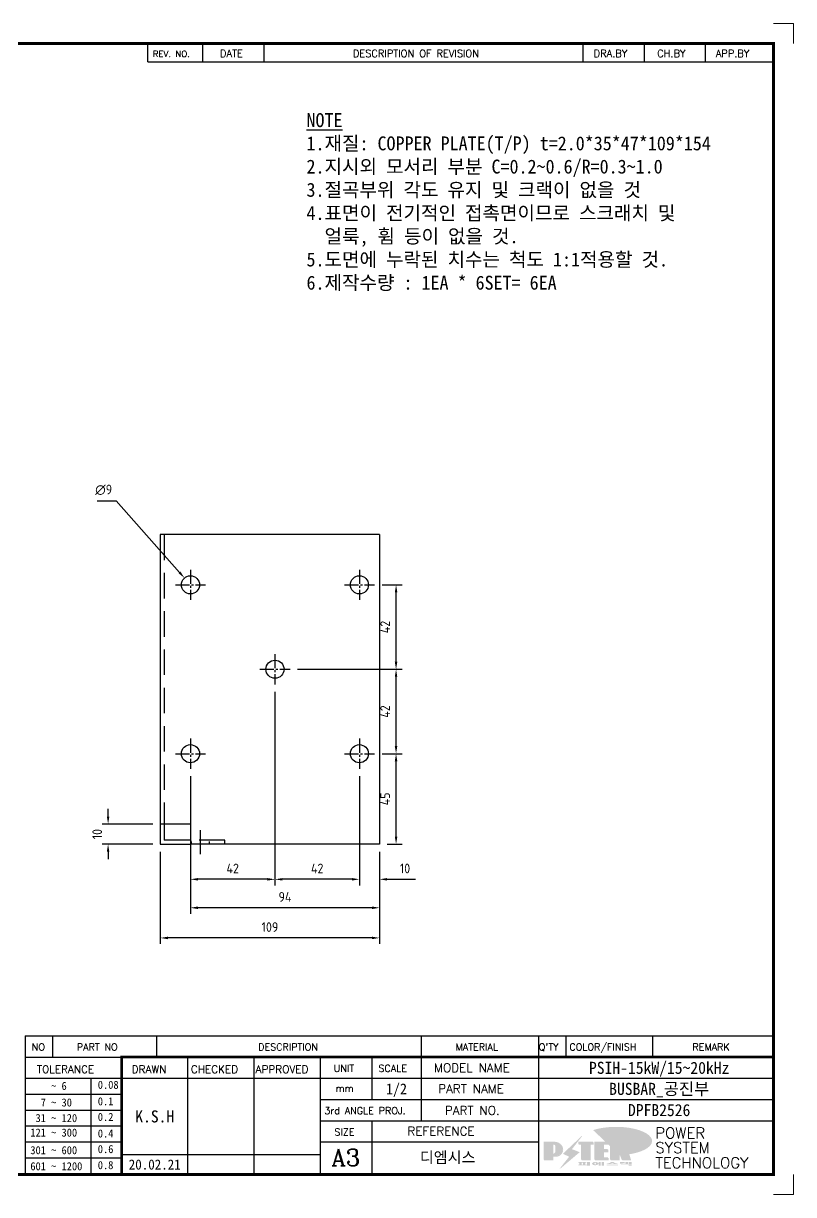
# Model space of a CAD drawing. Header units: millimetres. Extents: x 24815 to 37444, y -10619 to 6020.
# Drawn here: x 27129 to 27512, y -7723 to -7140 of the extents above; entities that cross this region are included whole.
import ezdxf
from ezdxf.enums import TextEntityAlignment as Align

# ---------------------------------------------------------------- set-up
doc = ezdxf.new("R2010")
doc.units = ezdxf.units.MM
for name, pattern in [('CENTER', [50.8, 31.75, -6.35, 6.35, -6.35]), ('CENTER1', [10, 7, -1, 1, -1]), ('HIDDEN', [9.525, 6.35, -3.175]), ('HIDDENX2', [19.05, 12.7, -6.35])]:
    doc.linetypes.add(name, pattern=pattern)
doc.layers.add('FORMAT-1', color=7, linetype='Continuous')
doc.layers.add('line', color=3, linetype='Continuous')
doc.styles.add('HAN', font='')
doc.styles.add('RC', font='ROMANC.SHX')
doc.styles.add('ROMANT', font='romant')
doc.styles.get("Standard").update_dxf_attribs({"font": 'ISOCP.SHX', "bigfont": 'WHGTXT.SHX'})
doc.styles.get('HAN').set_extended_font_data('GulimChe')
doc.dimstyles.new('PS-1.5', dxfattribs={"dimscale": 1.5, "dimtxt": 3.2, "dimasz": 2.5, "dimexe": 2, "dimexo": 2.5, "dimgap": 2, "dimtad": 1, "dimtoh": 1, "dimrnd": 0.05, "dimzin": 12, "dimdsep": 46, "dimtxsty": 'Standard', "dimcen": 0, "dimclrt": 2, "dimazin": 3, "dimtfac": 1, "dimtofl": 0, "dimtmove": 0, "dimatfit": 3, "dimfxl": 0.18, "dimtolj": 1, "dimtzin": 0, "dimarcsym": 0})

# ---------------------------------------------------------------- blocks, each defined once
blk = doc.blocks.new('new LOGO')
at = {"layer": 'line'}
h = blk.add_hatch(color=250, dxfattribs=at)
h.paths.add_polyline_path([(44.5, 69.4), (46.6, 69.4, -0.129793), (52, 68, 0.221832), (43.6, 71.9), (41.5, 71.9), (41.5, 27.9), (43.6, 27.9, 0.02048), (44.5, 28)], flags=17)
h.paths.add_polyline_path([(44.5, 13.9), (57.3, 13.9, 0.72362), (77.1, 73.9, -0.679777), (54.3, 16.4), (41.5, 16.4), (41.5, -0.1), (3, -0.1), (3, -2.6), (44.5, -2.6)])
h.paths.add_polyline_path([(117.9, 14.2), (71.5, -44.4), (77.1, -39.6), (120.8, 15.6), (92, 28.9), (173.3, 106), (177.5, 111.4), (89.1, 27.6)])
h.paths.add_polyline_path([(162.7, 71.9), (162.7, 69.4), (172.5, 69.4), (172.5, 71.9)], flags=17)
h.paths.add_polyline_path([(217.7, 69.4), (230.5, 69.4), (230.5, 80.4), (227.5, 80.4), (227.5, 71.9), (214.7, 71.9), (214.7, -0.1), (175.5, -0.1), (175.5, -2.6), (217.7, -2.6)])
h.paths.add_polyline_path([(297.8, 46.6), (294.8, 46.6), (294.8, 37.4), (276, 37.4), (276, 10.9), (279, 10.9), (279, 34.9), (297.8, 34.9)])
h.paths.add_polyline_path([(300, 8.4), (297, 8.4), (297, -0.1), (237.5, -0.1), (237.5, -2.6), (300, -2.6)])
h.paths.add_polyline_path([(297.8, 80.4), (294.8, 80.4), (294.8, 71.9), (276, 71.9), (276, 49.1), (279, 49.1), (279, 69.4), (297.8, 69.4)])
h.paths.add_polyline_path([(350.2, 80.4), (347.2, 80.4), (347.2, 61.6), (350.2, 63.5)])
h.paths.add_polyline_path([(350.2, 26.7), (347.2, 35.2), (347.2, -0.1), (308.5, -0.1), (308.5, -2.6), (350.2, -2.6)])
h.paths.add_polyline_path([(402.7, 80.4), (396.5, 80.4), (379.6, 66.8), (400.5, -0.1), (361.8, -0.1), (362.7, -2.6), (403.5, -2.6), (382.6, 64.3)])
blk.add_hatch(color=5, dxfattribs=at).paths.add_polyline_path([(166.3, 35), (131, 49), (180.4, 112.7), (92, 28.9), (120.8, 15.6), (74.4, -43)])
h = blk.add_hatch(color=253, dxfattribs=at)
edge = h.paths.add_edge_path()
edge.add_ellipse((333.9, 86.4), major_axis=(-165.9, 0), ratio=0.39426, start_angle=111.5127, end_angle=334.469)
edge.add_ellipse((314.1, 81.2), major_axis=(-153.7, 0), ratio=0.40699, start_angle=121.3066, end_angle=327.7437, ccw=False)
edge.add_line((394, 27.8), (394.7, 25.6))
h = blk.add_hatch(color=1, dxfattribs=at)
h.paths.add_polyline_path([(41.5, 16.4), (54.3, 16.4, 1), (54.3, 82.9), (0, 82.9), (0, -0.1), (41.5, -0.1)])
h.paths.add_polyline_path([(41.5, 27.9), (41.5, 71.9), (43.6, 71.9, -0.414214), (54.6, 60.9), (54.6, 38.9, -0.414214), (43.6, 27.9)], flags=16)
h.paths.add_polyline_path([(214.7, 71.9), (227.5, 71.9), (227.5, 82.9), (159.7, 82.9), (159.7, 71.9), (172.5, 71.9), (172.5, -0.1), (214.7, -0.1)])
h.paths.add_polyline_path([(276, 37.4), (294.8, 37.4), (294.8, 49.1), (276, 49.1), (276, 71.9), (294.8, 71.9), (294.8, 82.9), (234.5, 82.9), (234.5, -0.1), (297, -0.1), (297, 10.9), (276, 10.9)])
h.paths.add_polyline_path([(347.2, 35.2), (359.7, -0.1), (400.5, -0.1), (379.6, 66.8), (399.7, 82.9), (380.6, 82.9), (347.2, 61.6), (347.2, 82.9), (305.5, 82.9), (305.5, -0.1), (347.2, -0.1)])
h = blk.add_hatch(color=250, dxfattribs=at)
edge = h.paths.add_edge_path()
edge.add_ellipse((237.8, -17.6), major_axis=(-14.3, 0), ratio=0.526336, start_angle=192.2456, end_angle=269.0748)
edge.add_line((238.1, -10.1), (237.6, -10.1))
edge.add_ellipse((237.8, -17.6), major_axis=(-14.3, 0), ratio=0.526336, start_angle=270.9252, end_angle=449.0748)
edge.add_line((237.6, -25.1), (238.1, -25.1))
edge.add_ellipse((237.8, -17.6), major_axis=(-14.3, 0), ratio=0.526336, start_angle=450.9252, end_angle=527.7544)
edge.add_line((251.7, -19.2), (254.1, -19.2))
edge.add_line((254.1, -19.2), (254.1, -27.1))
edge.add_line((254.1, -27.1), (263.1, -27.1))
edge.add_line((263.1, -27.1), (263.1, -10.1))
edge.add_line((263.1, -10.1), (254.1, -10.1))
edge.add_line((254.1, -10.1), (254.1, -16))
edge.add_line((254.1, -16), (251.7, -16))
h.paths.add_polyline_path([(241, -16.4), (241, -18.7, -1), (234.4, -18.7), (234.4, -16.4, -1)], flags=16)
h.paths.add_polyline_path([(278.2, -10.1), (268.1, -10.1), (268.1, -27.1), (278.2, -27.1)])
h.paths.add_polyline_path([(310.3, -10.1), (310.3, -11.1, -0.157169), (289.3, -17.5), (294, -19.9, 0.128407), (316.3, -15.9, 0.128407), (338.6, -19.9), (343.3, -17.5, -0.157169), (322.2, -11.1), (322.2, -10.1)])
h.paths.add_polyline_path([(342.1, -25.1), (342.1, -22.3), (290.4, -22.3), (290.4, -25.1)])
h.paths.add_polyline_path([(352, -10.1), (352, -16.2, 0.414214), (354, -18.2), (378.7, -18.2), (378.7, -19.6), (390.2, -19.6), (390.2, -10.1), (378.7, -10.1), (378.7, -13.6), (374.7, -13.6), (374.7, -15.1), (378.7, -15.1), (378.7, -16.2), (364.7, -16.2), (364.7, -15.1), (371.2, -15.1), (371.2, -13.6), (364.7, -13.6), (364.7, -12.6), (374.7, -12.6), (374.7, -10.1)])
h.paths.add_polyline_path([(393.8, -10.1), (393.8, -19.6), (405, -19.6), (405, -10.1)])
h.paths.add_polyline_path([(405, -27.1), (405, -20.9), (356.8, -20.9), (356.8, -23), (391.8, -23), (391.8, -27.1)])
h.paths.add_polyline_path([(200.4, -10.1), (200.4, -22.3), (193.2, -22.3), (193.2, -12.6), (196.6, -12.6), (196.6, -10.1), (161, -10.1), (161, -12.6), (164.5, -12.6), (164.5, -22.3), (161, -22.3), (161, -25.1), (200.4, -25.1), (200.4, -27.1), (213.9, -27.1), (213.9, -10.1)])
h.paths.add_polyline_path([(182, -12.6), (175.6, -12.6), (175.6, -22.3), (182, -22.3)], flags=17)
blk = doc.blocks.new('format-3')
at = {"color": 3, "lineweight": 9}
for p, q in [((414.5, 291.3), (419.5, 291.3)), ((419.5, 286.3), (419.5, 291.3)), ((419.5, 5), (419.5, 0)), ((414.5, 0), (419.5, 0))]:
    blk.add_line(p, q, dxfattribs=at)
at = {"color": 180}
for p, q in [((258.97, 281.75), (258.97, 286.3)), ((272.71, 281.75), (272.71, 286.3)), ((287.94, 281.75), (287.94, 286.3)), ((367.22, 281.75), (367.22, 286.3)), ((382.45, 281.75), (382.45, 286.3)), ((397.61, 281.75), (397.61, 286.3)), ((258.97, 281.75), (414.5, 281.75)), ((228.5, 39.49), (228.5, 5)), ((228.5, 39.49), (414.5, 39.49)), ((235.29, 39.49), (235.29, 34.21)), ((261.24, 34.21), (261.24, 39.49)), ((326.9, 39.49), (326.9, 34.21)), ((356.11, 39.49), (356.11, 34.21)), ((362.93, 39.49), (362.93, 34.21)), ((384.48, 39.49), (384.48, 34.21)), ((228.5, 34.21), (252.48, 34.21)), ((268.96, 5), (268.96, 34.21)), ((285.45, 5), (285.45, 34.21)), ((301.94, 5), (301.94, 34.21)), ((314.72, 34.21), (314.72, 23.65)), ((326.9, 34.21), (326.9, 18.37)), ((356.11, 34.21), (356.11, 5)), ((228.5, 28.93), (252.48, 28.93)), ((244.89, 5.23), (244.89, 28.93)), ((252.48, 28.93), (414.5, 28.93)), ((228.5, 24.98), (252.48, 24.98)), ((301.94, 23.65), (414.5, 23.65)), ((228.5, 21.03), (252.48, 21.03)), ((301.94, 18.37), (414.5, 18.37)), ((314.72, 18.37), (314.72, 5)), ((228.5, 17.08), (252.48, 17.08)), ((228.5, 13.13), (252.48, 13.13)), ((301.94, 13.09), (356.11, 13.09)), ((228.5, 9.18), (252.48, 9.18)), ((252.48, 9.95), (301.94, 9.95))]:
    blk.add_line(p, q, dxfattribs=at)
at = {"const_width": 0.7}
blk.add_lwpolyline([(252.48, 5), (252.48, 34.21), (414.5, 34.21)], dxfattribs=at)
at = {"layer": 'FORMAT-1', "const_width": 0.7}
blk.add_lwpolyline([(13, 5), (13, 286.3), (414.5, 286.3), (414.5, 5)], close=True, dxfattribs=at)
at = {"xscale": 0.05400000000000027, "yscale": 0.05400000000000027, "zscale": 0.05400000000000027}
blk.add_blockref('new LOGO', (357.35, 8.65), dxfattribs=at)
at = {"color": 2}
for s, height, style, p in [('REV. NO.', 1.56, 'RC', (260.23, 282.95)), ('DATE', 1.788, 'RC', (276.95, 282.94)), ('DESCRIPTION OF REVISION', 1.7875, 'RC', (309.98, 282.94)), ('DRA.BY', 1.788, 'RC', (369.83, 282.94)), ('CH.BY', 1.788, 'RC', (385.59, 282.94)), ('APP.BY', 1.788, 'RC', (400.18, 282.94)), ('COLOR/FINISH', 1.7424, 'RC', (363.8, 35.83)), ('NO', 1.742, 'RC', (230.16, 35.83)), ('PART NO', 1.742, 'RC', (241.36, 35.83)), ('DESCRIPTION', 1.7424, 'RC', (286.43, 35.83)), ('MATERIAL', 1.742, 'RC', (335.52, 35.83)), ("Q'TY", 1.742, 'RC', (356.17, 35.83)), ('REMARK', 1.742, 'RC', (394.37, 35.83)), (' TOLERANCE', 1.9, 'RC', (230.11, 30.22)), ('DRAWN', 1.9, 'RC', (255, 30.22)), ('CHECKED', 1.9, 'RC', (269.71, 30.22)), ('APPROVED', 1.9, 'RC', (285.8, 30.22)), ('UNIT', 1.742, 'RC', (305.19, 30.55)), ('SCALE', 1.742, 'RC', (316.32, 30.55)), ('MODEL NAME', 2.178, 'RC', (330.12, 30.46)), ('    ~ 6', 2, 'HAN', (229.8, 26.03)), ('0.08', 2, 'HAN', (246.57, 26.31)), ('mm', 1.742, 'RC', (305.67, 25.56)), ('PART NAME', 2.178, 'RC', (331.17, 25.24)), ('  7 ~ 30', 2, 'HAN', (229.8, 21.91)), ('0.1', 2, 'HAN', (246.57, 22.2)), ('3rd ANGLE PROJ.', 1.7424, 'RC', (302.87, 19.97)), ('PART NO.', 2.178, 'RC', (332.84, 19.85)), (' 31 ~ 120', 2, 'HAN', (229.8, 18.04)), ('0.2', 2, 'HAN', (246.57, 18.32)), ('121 ~ 300', 2, 'HAN', (229.8, 14.42)), ('0.4', 2, 'HAN', (246.57, 14.2)), ('SIZE', 1.742, 'RC', (305.39, 14.71)), ('REFERENCE', 2.178, 'RC', (323.52, 14.69)), ('301 ~ 600', 2, 'HAN', (229.8, 10.04)), ('0.6', 2, 'HAN', (246.57, 10.32)), ('601 ~ 1200', 2, 'HAN', (229.8, 6.05)), ('0.8', 2, 'HAN', (246.57, 6.33))]:
    blk.add_text(s, height=height, dxfattribs=dict(at, style=style)).set_placement(p)
at = {"style": 'ROMANT'}
for s, p in [('POWER', (385.15, 13.96)), ('SYSTEM', (385.15, 10.31)), ('TECHNOLOGY', (385.15, 6.56))]:
    blk.add_text(s, height=2.7, dxfattribs=at).set_placement(p)
at = {"color": 2, "lineweight": 25, "style": 'RC'}
blk.add_text('A3', height=4.182, dxfattribs=at).set_placement((304.61, 7.14))
at = {"style": 'HAN'}
for tag, height, p in [('MODEL-NAME', 3, (386.1, 31.53)), ('SCALE', 2.7, (320.81, 26.29)), ('PART-NAME', 3, (386.1, 26.29)), ('DRA-BY', 3, (260.72, 19.44)), ('CH-BY', 3, (277.21, 19.44)), ('APP-BY', 3, (293.7, 19.44)), ('PART-NO', 3, (386.1, 21.01)), ('CH-DATE', 2.5, (277.21, 7.47)), ('관련업체', 3, (333.52, 9.26)), ('DRA-DATE', 2.5, (260.72, 7.47)), ('APP-DATE', 2.5, (293.7, 7.47))]:
    blk.add_attdef(tag, text='', height=height, dxfattribs=at).set_placement(p, align=Align.MIDDLE_CENTER)
blk = doc.blocks.new('*D1305')
at = {"color": 0, "lineweight": -2, "transparency": 16777216}
for p, q in [((27307.61, -7503.39), (27317.56, -7503.39)), ((27314.56, -7544.64), (27314.56, -7507.14)), ((27310.11, -7548.39), (27317.56, -7548.39))]:
    blk.add_line(p, q, dxfattribs=at)
at = {"color": 0, "transparency": 16777216}
for points in [[(27313.94, -7507.14), (27315.19, -7507.14), (27314.56, -7503.39)], [(27313.94, -7544.64), (27315.19, -7544.64), (27314.56, -7548.39)]]:
    blk.add_solid(points, dxfattribs=at)
at = {"layer": 'Defpoints', "color": 0, "transparency": 16777216}
for p in [(27303.86, -7503.39), (27314.56, -7503.39), (27306.36, -7548.39, 0)]:
    blk.add_point(p, dxfattribs=at)
at = {"color": 2, "transparency": 16777216, "insert": (27309.16, -7525.89), "char_height": 4.8, "attachment_point": 5, "rotation": 90}
blk.add_mtext('\\A1;45', dxfattribs=at)
blk = doc.blocks.new('*D1290')
at = {"color": 0, "lineweight": -2, "transparency": 16777216}
for p, q in [((27265.61, -7461.39), (27317.56, -7461.39)), ((27314.56, -7499.64), (27314.56, -7465.14)), ((27307.61, -7503.39), (27317.56, -7503.39))]:
    blk.add_line(p, q, dxfattribs=at)
at = {"color": 0, "transparency": 16777216}
for points in [[(27313.94, -7465.14), (27315.19, -7465.14), (27314.56, -7461.39)], [(27313.94, -7499.64), (27315.19, -7499.64), (27314.56, -7503.39)]]:
    blk.add_solid(points, dxfattribs=at)
at = {"layer": 'Defpoints', "color": 0, "transparency": 16777216}
for p in [(27261.86, -7461.39), (27314.56, -7461.39), (27303.86, -7503.39)]:
    blk.add_point(p, dxfattribs=at)
at = {"color": 2, "transparency": 16777216, "insert": (27309.16, -7482.39), "char_height": 4.8, "attachment_point": 5, "rotation": 90}
blk.add_mtext('\\A1;42', dxfattribs=at)
blk = doc.blocks.new('*D1291')
at = {"color": 0, "lineweight": -2, "transparency": 16777216}
for p, q in [((27307.61, -7419.39), (27317.56, -7419.39)), ((27314.56, -7457.64), (27314.56, -7423.14)), ((27265.61, -7461.39), (27317.56, -7461.39))]:
    blk.add_line(p, q, dxfattribs=at)
at = {"color": 0, "transparency": 16777216}
for points in [[(27313.94, -7423.14), (27315.19, -7423.14), (27314.56, -7419.39)], [(27313.94, -7457.64), (27315.19, -7457.64), (27314.56, -7461.39)]]:
    blk.add_solid(points, dxfattribs=at)
at = {"layer": 'Defpoints', "color": 0, "transparency": 16777216}
for p in [(27303.86, -7419.39), (27314.56, -7419.39), (27261.86, -7461.39)]:
    blk.add_point(p, dxfattribs=at)
at = {"color": 2, "transparency": 16777216, "insert": (27309.16, -7440.39), "char_height": 4.8, "attachment_point": 5, "rotation": 90}
blk.add_mtext('\\A1;42', dxfattribs=at)
blk = doc.blocks.new('*D1292')
at = {"color": 0, "lineweight": -2, "transparency": 16777216}
for p, q in [((27296.36, -7514.64), (27296.36, -7568.89)), ((27306.36, -7552.14), (27306.36, -7568.89)), ((27292.61, -7565.89), (27288.86, -7565.89)), ((27310.11, -7565.89), (27324.19, -7565.89))]:
    blk.add_line(p, q, dxfattribs=at)
at = {"color": 0, "transparency": 16777216}
for points in [[(27292.61, -7565.26), (27292.61, -7566.51), (27296.36, -7565.89)], [(27310.11, -7565.26), (27310.11, -7566.51), (27306.36, -7565.89)]]:
    blk.add_solid(points, dxfattribs=at)
at = {"layer": 'Defpoints', "color": 0, "transparency": 16777216}
for p in [(27296.36, -7510.89), (27306.36, -7548.39, 0), (27296.36, -7565.89)]:
    blk.add_point(p, dxfattribs=at)
at = {"color": 2, "transparency": 16777216, "insert": (27319.02, -7560.49), "char_height": 4.8, "attachment_point": 5}
blk.add_mtext('\\A1;10', dxfattribs=at)
blk = doc.blocks.new('*D1293')
at = {"color": 0, "lineweight": -2, "transparency": 16777216}
for p, q in [((27254.36, -7472.64), (27254.36, -7568.89)), ((27296.36, -7514.64), (27296.36, -7568.89)), ((27292.61, -7565.89), (27258.11, -7565.89))]:
    blk.add_line(p, q, dxfattribs=at)
at = {"color": 0, "transparency": 16777216}
for points in [[(27258.11, -7565.26), (27258.11, -7566.51), (27254.36, -7565.89)], [(27292.61, -7565.26), (27292.61, -7566.51), (27296.36, -7565.89)]]:
    blk.add_solid(points, dxfattribs=at)
at = {"layer": 'Defpoints', "color": 0, "transparency": 16777216}
for p in [(27254.36, -7468.89), (27296.36, -7510.89), (27254.36, -7565.89)]:
    blk.add_point(p, dxfattribs=at)
at = {"color": 2, "transparency": 16777216, "insert": (27275.36, -7560.49), "char_height": 4.8, "attachment_point": 5}
blk.add_mtext('\\A1;42', dxfattribs=at)
blk = doc.blocks.new('*D1294')
at = {"color": 0, "lineweight": -2, "transparency": 16777216}
for p, q in [((27254.36, -7472.64), (27254.36, -7568.89)), ((27212.36, -7514.64), (27212.36, -7568.89)), ((27250.61, -7565.89), (27216.11, -7565.89))]:
    blk.add_line(p, q, dxfattribs=at)
at = {"color": 0, "transparency": 16777216}
for points in [[(27216.11, -7565.26), (27216.11, -7566.51), (27212.36, -7565.89)], [(27250.61, -7565.26), (27250.61, -7566.51), (27254.36, -7565.89)]]:
    blk.add_solid(points, dxfattribs=at)
at = {"layer": 'Defpoints', "color": 0, "transparency": 16777216}
for p in [(27254.36, -7468.89), (27212.36, -7510.89), (27212.36, -7565.89)]:
    blk.add_point(p, dxfattribs=at)
at = {"color": 2, "transparency": 16777216, "insert": (27233.36, -7560.49), "char_height": 4.8, "attachment_point": 5}
blk.add_mtext('\\A1;42', dxfattribs=at)
blk = doc.blocks.new('*D1295')
at = {"color": 0, "lineweight": -2, "transparency": 16777216}
for p, q in [((27212.36, -7552.14), (27212.36, -7583.04)), ((27306.36, -7552.14), (27306.36, -7583.04)), ((27302.61, -7580.04), (27216.11, -7580.04))]:
    blk.add_line(p, q, dxfattribs=at)
at = {"color": 0, "transparency": 16777216}
for points in [[(27216.11, -7579.42), (27216.11, -7580.67), (27212.36, -7580.04)], [(27302.61, -7579.42), (27302.61, -7580.67), (27306.36, -7580.04)]]:
    blk.add_solid(points, dxfattribs=at)
at = {"layer": 'Defpoints', "color": 0, "transparency": 16777216}
for p in [(27212.36, -7548.39), (27306.36, -7548.39, 0), (27212.36, -7580.04)]:
    blk.add_point(p, dxfattribs=at)
at = {"color": 2, "transparency": 16777216, "insert": (27259.36, -7574.64), "char_height": 4.8, "attachment_point": 5}
blk.add_mtext('\\A1;94', dxfattribs=at)
blk = doc.blocks.new('*D1296')
at = {"color": 0, "lineweight": -2, "transparency": 16777216}
for p, q in [((27197.36, -7552.14), (27197.36, -7598.04)), ((27306.36, -7552.14), (27306.36, -7598.04)), ((27302.61, -7595.04), (27201.11, -7595.04))]:
    blk.add_line(p, q, dxfattribs=at)
at = {"color": 0, "transparency": 16777216}
for points in [[(27201.11, -7594.42), (27201.11, -7595.67), (27197.36, -7595.04)], [(27302.61, -7594.42), (27302.61, -7595.67), (27306.36, -7595.04)]]:
    blk.add_solid(points, dxfattribs=at)
at = {"layer": 'Defpoints', "color": 0, "transparency": 16777216}
for p in [(27197.36, -7548.39, 0), (27306.36, -7548.39, 0), (27197.36, -7595.04)]:
    blk.add_point(p, dxfattribs=at)
at = {"color": 2, "transparency": 16777216, "insert": (27251.86, -7589.64), "char_height": 4.8, "attachment_point": 5}
blk.add_mtext('\\A1;109', dxfattribs=at)
blk = doc.blocks.new('*D1282')
at = {"color": 0, "lineweight": -2, "transparency": 16777216}
for p, q in [((27171.41, -7534.64), (27171.41, -7530.89)), ((27193.61, -7538.39), (27168.41, -7538.39)), ((27193.61, -7548.39), (27168.41, -7548.39)), ((27171.41, -7552.14), (27171.41, -7555.89))]:
    blk.add_line(p, q, dxfattribs=at)
at = {"color": 0, "transparency": 16777216}
for points in [[(27170.79, -7534.64), (27172.04, -7534.64), (27171.41, -7538.39)], [(27170.79, -7552.14), (27172.04, -7552.14), (27171.41, -7548.39)]]:
    blk.add_solid(points, dxfattribs=at)
at = {"layer": 'Defpoints', "color": 0, "transparency": 16777216}
for p in [(27171.41, -7538.39), (27197.36, -7538.39), (27197.36, -7548.39)]:
    blk.add_point(p, dxfattribs=at)
at = {"color": 2, "transparency": 16777216, "insert": (27166.01, -7543.39), "char_height": 4.8, "attachment_point": 5, "rotation": 90}
blk.add_mtext('\\A1;10', dxfattribs=at)
blk = doc.blocks.new('*D1297')
at = {"color": 0, "lineweight": -2, "transparency": 16777216}
for p, q in [((27165.91, -7377.54), (27175.5, -7377.54)), ((27175.5, -7377.54), (27206.91, -7413.2))]:
    blk.add_line(p, q, dxfattribs=at)
at = {"color": 0, "transparency": 16777216}
blk.add_solid([(27207.38, -7412.79), (27206.44, -7413.61), (27209.39, -7416.02)], dxfattribs=at)
at = {"layer": 'Defpoints', "color": 0, "transparency": 16777216}
for p in [(27209.39, -7416.02), (27215.34, -7422.77)]:
    blk.add_point(p, dxfattribs=at)
at = {"color": 2, "transparency": 16777216, "insert": (27169.21, -7372.14), "char_height": 4.8, "attachment_point": 5}
blk.add_mtext('\\A1;∅9', dxfattribs=at)

msp = doc.modelspace()

# ---------------------------------------------------------------- linework, layer by layer
at = {"color": 6}
for p, q in [((27197.36168, -7394.39186), (27197.36168, -7538.39186, -0.00001)), ((27306.36168, -7394.39186, 0.00071), (27197.36168, -7394.39186, 0.00071)), ((27306.36168, -7394.39186), (27306.36168, -7548.39186, -0.00001)), ((27212.36168, -7538.39186, -0.00001), (27197.36168, -7538.39186, -0.00001)), ((27197.36168, -7538.39186, 0.00071), (27197.36168, -7548.39186, 0.00071)), ((27199.36168, -7538.39186, 0.00071), (27199.36168, -7546.39186, 0.00071)), ((27212.36168, -7538.39186, -0.00001), (27212.36168, -7548.39186, -0.00001)), ((27197.36168, -7548.39186, 0.00071), (27212.36168, -7548.39186, 0.00071)), ((27212.36168, -7546.39186, 0.00071), (27199.36168, -7546.39186, 0.00071)), ((27306.36168, -7548.39186, -0.00001), (27212.36168, -7548.39186, -0.00001))]:
    msp.add_line(p, q, dxfattribs=at)
at = {"color": 2, "linetype": 'HIDDENX2'}
for p, q in [((27199.36168, -7394.39186), (27199.36168, -7538.39186, -0.00001)), ((27229.36168, -7546.39186, 0.00071), (27212.36168, -7546.39186, 0.00071)), ((27229.36168, -7548.39186, 0.00071), (27229.36168, -7546.39186, 0.00071))]:
    msp.add_line(p, q, dxfattribs=at)
at = {"color": 1, "linetype": 'CENTER1'}
for p, q in [((27212.36168, -7411.89186), (27212.36168, -7426.89186)), ((27296.36168, -7411.89186), (27296.36168, -7426.89186)), ((27204.86168, -7419.39186), (27219.86168, -7419.39186)), ((27288.86168, -7419.39186), (27303.86168, -7419.39186)), ((27254.36168, -7453.89186), (27254.36168, -7468.89186)), ((27246.86168, -7461.39186), (27261.86168, -7461.39186)), ((27212.36168, -7495.89186), (27212.36168, -7510.89186)), ((27296.36168, -7495.89186), (27296.36168, -7510.89186)), ((27204.86168, -7503.39186), (27219.86168, -7503.39186)), ((27288.86168, -7503.39186), (27303.86168, -7503.39186))]:
    msp.add_line(p, q, dxfattribs=at)
at = {"color": 1, "linetype": 'CENTER', "ltscale": 3}
msp.add_line((27217.36168, -7553.39186, 0.00071), (27217.36168, -7541.39186, 0.00071), dxfattribs=at)
at = {"color": 2, "linetype": 'HIDDEN', "ltscale": 0.2}
for p, q in [((27212.86168, -7548.39186, 0.0007), (27212.86168, -7546.39186, 0.0007)), ((27221.86168, -7548.39186, 0.0007), (27221.86168, -7546.39186, 0.0007))]:
    msp.add_line(p, q, dxfattribs=at)
at = {"color": 6}
for centre in [(27212.36168, -7419.39186), (27296.36168, -7419.39186), (27254.36168, -7461.39186), (27212.36168, -7503.39186), (27296.36168, -7503.39186)]:
    msp.add_circle(centre, 4.5, dxfattribs=at)

# ---------------------------------------------------------------- block references
ref = msp.add_blockref('format-3', (26673.15983, -7722.71426), dxfattribs=dict(xscale=2, yscale=2, zscale=2))
ref.add_attrib('DRA-DATE', '20.02.21', dxfattribs={"height": 5, "style": 'HAN'}).set_placement((27194.5999, -7707.76426), align=Align.MIDDLE_CENTER)
ref.add_attrib('DRA-BY', 'K.S.H', dxfattribs={"height": 6, "style": 'HAN'}).set_placement((27194.5999, -7683.83002), align=Align.MIDDLE_CENTER)
ref.add_attrib('MODEL-NAME', 'PSIH-15kW/15~20kHz', dxfattribs={"lineweight": 35, "height": 6, "style": 'HAN'}).set_placement((27445.3508, -7659.66404), align=Align.MIDDLE_CENTER)
ref.add_attrib('PART-NAME', 'BUSBAR_공진부', dxfattribs={"lineweight": 35, "height": 6, "style": 'HAN'}).set_placement((27445.3508, -7670.12578), align=Align.MIDDLE_CENTER)
ref.add_attrib('PART-NO', 'DPFB2526', dxfattribs={"lineweight": 35, "height": 6, "style": 'HAN'}).set_placement((27445.3508, -7680.68578), align=Align.MIDDLE_CENTER)
ref.add_attrib('SCALE', '1/2', dxfattribs={"height": 5.4, "style": 'HAN'}).set_placement((27314.77602, -7670.12578), align=Align.MIDDLE_CENTER)
ref.add_attrib('관련업체', '디엠시스', dxfattribs={"height": 5.5, "style": 'HAN'}).set_placement((27340.20644, -7704.18889), align=Align.MIDDLE_CENTER)

# ---------------------------------------------------------------- texts
at = {"color": 2, "insert": (27270.03915, -7184.75544), "char_height": 6.93, "width": 278.9893215, "attachment_point": 1, "style": 'HAN'}
msp.add_mtext('{\\LNOTE\\P}1.재질: COPPER PLATE(T/P) t=2.0*35*47*109*154\\P2.지시외 모서리 부분 C=0.2~0.6/R=0.3~1.0\\P3.절곡부위 각도 유지 및 크랙이 없을 것\\P4.표면이 전기적인 접촉면이므로 스크래치 및\\P  얼룩, 휨 등이 없을 것.\\P5.도면에 누락된 치수는 척도 1:1적용할 것.\\P{\\C1;6.제작수량 : 1EA * 6SET= 6EA}', dxfattribs=at)

# ---------------------------------------------------------------- dimensions: what is measured, and where the dimension line sits
dim = msp.add_diameter_dim_2p(p1=(27215.33611, -7422.76865), p2=(27209.38725, -7416.01506), dimstyle='PS-1.5')
dim.commit()
dim.dimension.update_dxf_attribs({"geometry": '*D1297', "text_midpoint": (27169.20681, -7377.54217), "dimtype": 163})
for base, p1, p2, angle, picture, middle in [((27314.56025, -7419.39186), (27261.86168, -7461.39186), (27303.86168, -7419.39186), 90, '*D1291', (27309.15978, -7440.39186)), ((27314.56025, -7461.39186), (27303.86168, -7503.39186), (27261.86168, -7461.39186), 90, '*D1290', (27309.15978, -7482.39186)), ((27212.36168, -7565.888), (27254.36168, -7468.89186), (27212.36168, -7510.89186), 180, '*D1294', (27233.36168, -7560.48752)), ((27254.36168, -7565.888), (27296.36168, -7510.89186), (27254.36168, -7468.89186), 180, '*D1293', (27275.36168, -7560.48752))]:
    dim = msp.add_linear_dim(base=base, p1=p1, p2=p2, angle=angle, dimstyle='PS-1.5', override={"dimtmove": 1})
    dim.commit()
    dim.dimension.update_dxf_attribs({"geometry": picture, "text_midpoint": middle})
for base, p2, angle, picture, middle in [((27314.56025, -7503.39186), (27303.86168, -7503.39186), 90, '*D1305', (27309.16025, -7525.89186)), ((27197.36168, -7595.04325), (27197.36168, -7548.39186, 0.00071), 180, '*D1296', (27251.86168, -7589.64325)), ((27212.36168, -7580.04325), (27212.36168, -7548.39183), 180, '*D1295', (27259.36168, -7574.64325))]:
    dim = msp.add_linear_dim(base=base, p1=(27306.36168, -7548.39186, -0.00001), p2=p2, angle=angle, dimstyle='PS-1.5')
    dim.commit()
    dim.dimension.update_dxf_attribs({"geometry": picture, "text_midpoint": middle})
for base, p1, p2, angle, picture, middle in [((27296.36168, -7565.888), (27306.36168, -7548.39186, -0.00001), (27296.36168, -7510.89186), 180, '*D1292', (27319.02357, -7565.888)), ((27171.41052, -7538.39186), (27197.36168, -7548.39186), (27197.36168, -7538.39186), 90, '*D1282', (27171.41052, -7543.39186))]:
    dim = msp.add_linear_dim(base=base, p1=p1, p2=p2, angle=angle, dimstyle='PS-1.5')
    dim.commit()
    dim.dimension.update_dxf_attribs({"geometry": picture, "text_midpoint": middle, "dimtype": 160})

doc.saveas('drawing.dxf')
